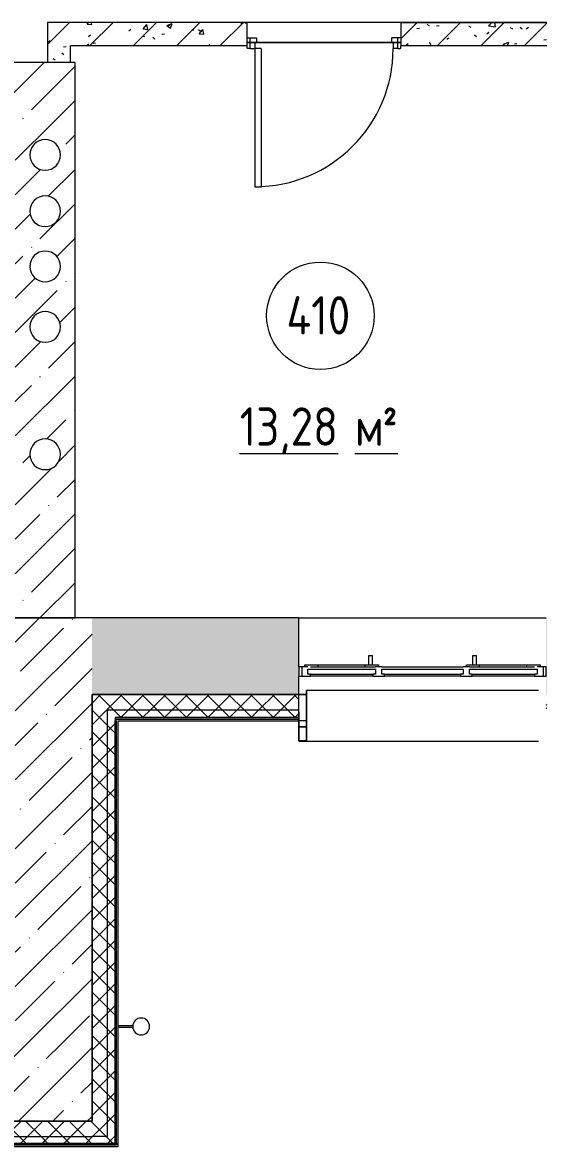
# Model space of a CAD drawing. Header units: millimetres. Extents: x -515342 to 330399, y -224905 to 507333.
# Drawn here: x -358579 to -355221, y 375364 to 382689 of the extents above; entities that cross this region are included whole.
import ezdxf

# ---------------------------------------------------------------- set-up
doc = ezdxf.new("R2010")
doc.units = ezdxf.units.MM
doc.linetypes.add('ASVP_Невидимые', pattern=[5, 3, -2])
doc.layers.get('0').update_dxf_attribs({"lineweight": 0})
for name, color, linetype, lineweight in [('_ Окна', 7, 'Continuous', 0), ('Витраж', 7, 'Continuous', 0), ('Двери', 7, 'Continuous', 0), ('Марки помещений', 7, 'Continuous', 0), ('Обобщенные модели', 7, 'Continuous', 0), ('Окна', 7, 'Continuous', 0), ('Перекрытие', 7, 'Continuous', 0), ('Стены внутренние', 7, 'Continuous', 0), ('Стены наружные', 7, 'Continuous', 0), ('Стены несущие', 7, 'Continuous', 0), ('Стены отделка', 7, 'Continuous', 0), ('Стены перегородки', 7, 'Continuous', 0), ('Стены штриховка', 7, 'Continuous', 0)]:
    doc.layers.add(name, color=color, linetype=linetype, lineweight=lineweight)
doc.styles.add('GOST Common_1', font='', dxfattribs={"width": 0.9, "height": 250})
doc.styles.add('GOST Common_2', font='', dxfattribs={"width": 0.9, "height": 250})
doc.styles.get('GOST Common_1').set_extended_font_data('GOST Common')
doc.styles.get('GOST Common_2').set_extended_font_data('GOST Common')
pattern_1 = [(45, (0, 0), (-224.5064, 224.5064), []), (45, (224.5, 0), (-224.5064, 224.5064), [396.875, -79.375, 3.353, -76.022])]
pattern_2 = [(45, (0, 0), (-70.71068, 70.71068), []), (135, (0, 0), (-70.71068, -70.71068), [])]
pattern_3 = [(45, (-374461.9, 375834.5), (-224.5064, 224.5064), []), (45, (-374237.38, 375834.5), (-224.5064, 224.5064), [396.875, -79.375, 3.353, -76.022])]
pattern_4 = [(45, (-374461.89, 375834.49), (-141.4214, 141.4214), [])]
pattern_5 = [(50, (-374461.9, 375834.5), (364.368, -31.8783), [38.1, -419.1]), (355, (-374461.9, 375834.5), (-70.486, 382.113), [30.48, -335.28]), (100.451, (-374431.53, 375831.83), (293.885, 350.2334), [32.38, -356.18]), (46.184, (-374461.9, 375936.1), (542.158, -84.086), [57.15, -628.65]), (96.636, (-374416.7, 375929.1), (474.805, 494.855), [48.57, -534.27]), (351.184, (-374461.9, 375936.1), (474.81, 494.85), [45.72, -502.92]), (21, (-374411.1, 375910.7), (303.2285, -204.5305), [38.1, -419.1]), (326, (-374411.1, 375910.7), (123.604, 368.376), [30.48, -335.28]), (71.451, (-374385.82, 375893.64), (426.834, 163.843), [32.38, -356.18]), (37.5, (-374461.89, 375834.49), (6.17665, 169.11015), [16.764, -314.452, 16.764, -323.596, -336.55]), (37.5, (-374461.89, 375834.49), (6.17665, 169.11015), [-671.576, 16.764, -319.786]), (7.5, (-374461.89, 375834.49), (133.6389, 200.3615), [16.764, -177.292, 16.764, -306.832, -128.27]), (7.5, (-374461.89, 375834.49), (133.6389, 200.3615), [-517.652, 16.764, -111.506]), (327.5, (-374575.17, 375834.49), (271.1818, -11.4584), [16.764, -110.236, 16.764, -379.476, -525.78]), (327.5, (-374575.17, 375834.49), (271.1818, -11.4584), [-523.24, 16.764, -509.016]), (317.5, (-374625.97, 375834.5), (296.2585, 50.8528), [16.764, -148.336, 16.764, -246.38, -373.38]), (317.5, (-374625.97, 375834.5), (296.2585, 50.8528), [-428.244, 16.764, -356.616])]

# ---------------------------------------------------------------- blocks, each defined once
blk = doc.blocks.new('Окно_ПВХ_3Створки_1Фрамуга-верх - АР_Окно_ОП_1820_h_х1570_3ст2фр-в-9695280-О_АР_П_4__10_050_План 4 этажа')
at = {"layer": '_ Окна'}
for p, q in [((-729, 130), (-805, 130)), ((-805, 130), (-805, 70)), ((-785, 70), (-785, 130)), ((-747, 84), (-747, 116)), ((-747, 116), (-729, 116)), ((-305, 84), (-747, 84)), ((-729, 116), (-729, 130)), ((-323, 116), (-729, 116)), ((-247, 130), (-323, 130)), ((-323, 130), (-323, 116)), ((-323, 116), (-305, 116)), ((-305, 116), (-305, 84)), ((-265, 84), (-265, 116)), ((-265, 116), (-247, 116)), ((265, 84), (-265, 84)), ((-247, 116), (-247, 130)), ((247, 116), (-247, 116)), ((323, 130), (247, 130)), ((247, 130), (247, 116)), ((247, 116), (265, 116)), ((265, 116), (265, 84)), ((305, 84), (305, 116)), ((305, 116), (323, 116)), ((747, 84), (305, 84)), ((323, 116), (323, 130)), ((729, 116), (323, 116)), ((729, 130), (729, 116)), ((805, 130), (729, 130)), ((729, 116), (747, 116)), ((747, 116), (747, 84)), ((785, 70), (785, 130)), ((805, 70), (805, 130)), ((-805, 70), (-747, 70)), ((-765, 56), (-765, 70)), ((-680, 56), (-765, 56)), ((-680, 70), (-680, 56)), ((-372, 70), (-372, 56)), ((-287, 56), (-372, 56)), ((-305, 70), (-265, 70)), ((-287, 70), (-287, 56)), ((265, 70), (305, 70)), ((287, 56), (287, 70)), ((372, 56), (287, 56)), ((372, 70), (372, 56)), ((680, 70), (680, 56)), ((765, 56), (680, 56)), ((747, 70), (805, 70)), ((765, 70), (765, 56))]:
    blk.add_line(p, q, dxfattribs=at)
at = {"layer": 'Окна'}
for p, q in [((-729, 130), (-323, 130)), ((-247, 130), (247, 130)), ((323, 130), (729, 130)), ((-305, 70), (-729, 70)), ((-372, 56), (-680, 56)), ((-348.5, -4), (-348.5, 56)), ((-328.5, 56), (-328.5, -4)), ((265, 70), (-265, 70)), ((729, 70), (305, 70)), ((328.5, -4), (328.5, 56)), ((348.5, 56), (348.5, -4)), ((680, 56), (372, 56)), ((-328.5, -4), (-348.5, -4)), ((348.5, -4), (328.5, -4))]:
    blk.add_line(p, q, dxfattribs=at)
blk = doc.blocks.new('Прямоугольный импост - АР_Откос_Металлический_50х330 Белый Правый-9899489-О_АР_П_4__10_050_План 4 этажа')
at = {"layer": 'Витраж'}
for p, q in [((-49, -39), (-1, -39)), ((-1, -40), (-49, -40))]:
    blk.add_line(p, q, dxfattribs=at)
blk = doc.blocks.new('Прямоугольный импост - АР_Откос_Металлический_50х330 Белый Левый-9898756-О_АР_П_4__10_050_План 4 этажа')
at = {"layer": 'Витраж'}
for p, q in [((34436.9, 2502.5), (32926.9, 2502.5)), ((32926.9, 2172.5), (34436.9, 2172.5))]:
    blk.add_line(p, q, dxfattribs=at)
blk = doc.blocks.new('Прямоугольный импост - АР_Откос_Металлический_50х330 Белый Правый-V9-О_АР_П_4__10_050_План 4 этажа')
at = {"layer": 'Витраж', "lineweight": 18}
for p, q in [((-50, -40), (-50, 290)), ((-50, 290), (-49, 290)), ((-49, 290), (-49, -39)), ((-1, -39), (-1, 150)), ((-1, 150), (0, 150)), ((0, 150), (0, -40)), ((0, -40), (-50, -40)), ((-49, -39), (-1, -39))]:
    blk.add_line(p, q, dxfattribs=at)
blk = doc.blocks.new('Влж_Водосточная труба_Хомут - Хомут-9745428-О_АР_П_4__10_050_План 4 этажа')
at = {"layer": 'Обобщенные модели'}
for p, q in [((16600.2, 317.5), (16505, 317.5)), ((16505, 307.5), (16505, 317.5)), ((16505, 307.5), (16600.2, 307.5))]:
    blk.add_line(p, q, dxfattribs=at)
for start, end in [(90, 270), (270, 90)]:
    blk.add_arc((16655, 312.5), 55, start, end, dxfattribs=at)
blk.add_open_spline([(16600.2, 317.5), (16600.2, 317.5), (16600.2, 317.4), (16600.2, 317.2), (16600.2, 316.8), (16600.1, 316.4), (16600.1, 315.7), (16600.1, 315), (16600, 314.2), (16600, 313.3), (16600, 312.5), (16600, 311.7), (16600, 311), (16600, 310.2), (16600.1, 309.3), (16600.1, 308.5), (16600.2, 307.7), (16600.2, 307.5), (16600.2, 307.5)], degree=3, knots=[0, 0, 0, 0, 0.055556, 0.111111, 0.166667, 0.222222, 0.277778, 0.333333, 0.388889, 0.444444, 0.513889, 0.548611, 0.583333, 0.652778, 0.722222, 0.791667, 0.861111, 1, 1, 1, 1], dxfattribs=at)
blk = doc.blocks.new('СД_Люблино_Фасады_rvt-1-О_АР_П_4__10_050_План 4 этажа')
at = {"layer": 'Стены внутренние'}
h = blk.add_hatch(dxfattribs=at)
h.set_pattern_fill('FP_1', color=256, style=0, pattern_type=2)
h.set_pattern_definition(pattern_1)
h.paths.add_polyline_path([(16335, 195), (16335, 2975), (15835, 2975), (15835, 195), (16273.1, 195)])
h = blk.add_hatch(dxfattribs=at)
h.set_pattern_fill('FP_1', color=256, style=0, pattern_type=2)
h.set_pattern_definition(pattern_1)
h.paths.add_polyline_path([(85325, 2475), (85325, 2975), (84034.6, 2975), (84034.6, 2475), (84733.5, 2475)])
h.paths.add_polyline_path([(82424.6, 2475), (82424.6, 2975), (80024.6, 2975), (80024.6, 2475), (82179, 2475)])
h.paths.add_polyline_path([(77581, 2475), (77614.6, 2475), (77614.6, 2975), (76428.8, 2975), (76428.8, 2475), (76559.2, 2475)])
h.paths.add_polyline_path([(74004.7, 2475), (74018.8, 2475), (74018.8, 2975), (71654.3, 2975), (71654.3, 2475), (73493.8, 2475)])
h.paths.add_polyline_path([(69917.5, 2475), (70044.3, 2475), (70044.3, 2975), (68833.2, 2975), (68833.2, 2475), (69406.6, 2475)])
h.paths.add_polyline_path([(67223.2, 2475), (67223.2, 2975), (66055, 2975), (66055, 2475), (66852.1, 2475)])
h.paths.add_polyline_path([(64445, 2475), (64445, 2975), (63279.5, 2975), (63279.5, 2475), (64297.6, 2475)])
h.paths.add_polyline_path([(61669.5, 2475), (61669.5, 2975), (59270, 2975), (59270, 2475), (61232.2, 2475)])
h.paths.add_polyline_path([(56860, 2475), (56860, 2975), (55705, 2975), (55705, 2475), (56634.1, 2475)])
h.paths.add_polyline_path([(53295, 2475), (53295, 2975), (52107.5, 2975), (52107.5, 2475), (53057.8, 2475)])
h.paths.add_polyline_path([(49481.5, 2475), (49697.5, 2475), (49697.5, 2975), (48505, 2975), (48505, 2475), (48970.6, 2475)])
h.paths.add_polyline_path([(46095, 2475), (46095, 2975), (44880, 2975), (44880, 2475), (45905.2, 2475)])
h.paths.add_polyline_path([(42329, 2475), (42470, 2475), (42470, 2975), (40100.1, 2975), (40100.1, 2475), (41818.1, 2475)])
h.paths.add_polyline_path([(38241.8, 2475), (38490.1, 2475), (38490.1, 2975), (37284.2, 2975), (37284.2, 2475), (37730.9, 2475)])
h.paths.add_polyline_path([(35674.2, 2475), (35674.2, 2975), (34486.9, 2975), (34486.9, 2475), (35177, 2475)])
h.paths.add_polyline_path([(32876.9, 2475), (32876.9, 2975), (31722.6, 2975), (31722.6, 2475), (32621.9, 2475)])
h.paths.add_polyline_path([(30067.4, 2475), (30112.6, 2475), (30112.6, 2975), (27685.9, 2975), (27685.9, 2475), (29556.5, 2475)])
h.paths.add_polyline_path([(25275.9, 2475), (25275.9, 2975), (24073.4, 2975), (24073.4, 2475), (24958.4, 2475)])
h.paths.add_polyline_path([(21382.1, 2475), (21663.4, 2475), (21663.4, 2975), (19290.9, 2975), (19290.9, 2475), (19338.5, 2475)])
h.paths.add_polyline_path([(17680.9, 2475), (17680.9, 2975), (16335, 2975), (16335, 2475), (17294.9, 2475)])
h = blk.add_hatch(dxfattribs=at)
h.set_pattern_fill('FP_1', color=256, style=0, pattern_type=2)
h.set_pattern_definition(pattern_1)
h.paths.add_polyline_path([(16335, -305), (16335, 195), (15280, 195), (15280, -305)])
h.paths.add_polyline_path([(13670, -305), (13670, 195), (11270.9, 195), (11270.9, -305), (13207.7, -305)])
h.paths.add_polyline_path([(9660.9, -305), (9660.9, 195), (8440.9, 195), (8440.9, -305), (9631.5, -305)])
h.paths.add_polyline_path([(6566.1, -305), (6830.9, -305), (6830.9, 195), (5635.6, 195), (5635.6, -305), (6055.2, -305)])
h.paths.add_polyline_path([(4011.6, -305), (4025.6, -305), (4025.6, 195), (195, 195), (195, -305), (2989.8, -305)])
at = {"layer": 'Стены наружные'}
h = blk.add_hatch(dxfattribs=at)
h.set_pattern_fill('FP_2', color=256, style=0, pattern_type=2)
h.set_pattern_definition(pattern_2)
h.paths.add_polyline_path([(41405, 2375), (41405, 2475), (40100.1, 2475), (40100.1, 2375), (40796.3, 2375)])
h.paths.add_polyline_path([(38490.1, 2375), (38490.1, 2475), (37284.2, 2475), (37284.2, 2375), (38241.8, 2375)])
h.paths.add_polyline_path([(35674.2, 2375), (35674.2, 2475), (34486.9, 2475), (34486.9, 2375), (34665.5, 2375)])
h.paths.add_polyline_path([(32621.9, 2375), (32876.9, 2375), (32876.9, 2475), (31672.6, 2475), (31672.6, 2375), (32111, 2375)])
h.paths.add_polyline_path([(30067.4, 2375), (30162.6, 2375), (30162.6, 2475), (27685.9, 2475), (27685.9, 2375), (29556.5, 2375)])
h.paths.add_polyline_path([(25275.9, 2375), (25275.9, 2475), (24073.4, 2475), (24073.4, 2375), (24958.4, 2375)])
h.paths.add_polyline_path([(21663.4, 2375), (21663.4, 2475), (19290.9, 2475), (19290.9, 2375), (21382.1, 2375)])
h.paths.add_polyline_path([(17680.9, 2375), (17680.9, 2475), (16335, 2475), (16335, 2375), (17294.9, 2375)])
h = blk.add_hatch(dxfattribs=at)
h.set_pattern_fill('FP_2', color=256, style=0, pattern_type=2)
h.set_pattern_definition(pattern_2)
h.paths.add_polyline_path([(16435, -405), (16435, 2375), (16335, 2375), (16335, -405)])
h = blk.add_hatch(dxfattribs=at)
h.set_pattern_fill('FP_2', color=256, style=0, pattern_type=2)
h.set_pattern_definition(pattern_2)
h.paths.add_polyline_path([(41405, 2325), (41405, 2375), (40100.1, 2375), (40100.1, 2325), (41385, 2325)])
h.paths.add_polyline_path([(38490.1, 2325), (38490.1, 2375), (37284.2, 2375), (37284.2, 2325), (38241.8, 2325)])
h.paths.add_polyline_path([(35674.2, 2325), (35674.2, 2375), (34486.9, 2375), (34486.9, 2325), (34665.5, 2325)])
h.paths.add_polyline_path([(32621.9, 2325), (32876.9, 2325), (32876.9, 2375), (31672.6, 2375), (31672.6, 2325), (32111, 2325)])
h.paths.add_polyline_path([(30162.6, 2325), (30162.6, 2375), (27685.9, 2375), (27685.9, 2325), (30067.4, 2325)])
h.paths.add_polyline_path([(25275.9, 2325), (25275.9, 2375), (24073.4, 2375), (24073.4, 2325), (24958.4, 2325)])
h.paths.add_polyline_path([(21663.4, 2325), (21663.4, 2375), (19290.9, 2375), (19290.9, 2325), (21382.1, 2325)])
h.paths.add_polyline_path([(17680.9, 2325), (17680.9, 2375), (16435, 2375), (16435, 2325), (17294.9, 2325)])
h = blk.add_hatch(dxfattribs=at)
h.set_pattern_fill('FP_2', color=256, style=0, pattern_type=2)
h.set_pattern_definition(pattern_2)
h.paths.add_polyline_path([(16435, -455), (16485, -455), (16485, 2325), (16435, 2325), (16435, -405)])
h = blk.add_hatch(dxfattribs=at)
h.set_pattern_fill('FP_2', color=256, style=0, pattern_type=2)
h.set_pattern_definition(pattern_2)
h.paths.add_polyline_path([(16335, -405), (16335, -305), (15280, -305), (15280, -405)])
h.paths.add_polyline_path([(13670, -405), (13670, -305), (11270.9, -305), (11270.9, -405), (13207.7, -405)])
h.paths.add_polyline_path([(9631.5, -405), (9660.9, -405), (9660.9, -305), (8440.9, -305), (8440.9, -405), (9120.6, -405)])
h.paths.add_polyline_path([(6830.9, -405), (6830.9, -305), (5635.6, -305), (5635.6, -405), (6566.1, -405)])
h.paths.add_polyline_path([(4025.6, -405), (4025.6, -305), (-305, -305), (-305, -405), (4011.6, -405)])
h = blk.add_hatch(dxfattribs=at)
h.set_pattern_fill('FP_2', color=256, style=0, pattern_type=2)
h.set_pattern_definition(pattern_2)
h.paths.add_polyline_path([(16435, -455), (16435, -405), (15280, -405), (15280, -450), (16335, -450), (16335, -455)])
h.paths.add_polyline_path([(-305, -455), (-305, -450), (4025.6, -450), (4025.6, -405), (-405, -405), (-405, -455)])
h.paths.add_polyline_path([(13207.7, -450), (13670, -450), (13670, -405), (11270.9, -405), (11270.9, -450), (12186, -450)])
h.paths.add_polyline_path([(9631.5, -450), (9660.9, -450), (9660.9, -405), (8440.9, -405), (8440.9, -450), (9120.6, -450)])
h.paths.add_polyline_path([(6830.9, -450), (6830.9, -405), (5635.6, -405), (5635.6, -450), (6566.1, -450)])
at = {"layer": 'Стены внутренние'}
for p, q in [((17680.9, 2975), (19290.9, 2975)), ((17729.9, 2475), (17680.9, 2475)), ((17729.9, 2304.9), (17681.9, 2304.9))]:
    blk.add_line(p, q, dxfattribs=at)
at = {"layer": 'Стены наружные'}
blk.add_line((17680.9, 2475), (17729.9, 2475), dxfattribs=at)
at = {"layer": 'Стены несущие'}
for p, q in [((16335, 2975), (15835, 2975)), ((17680.9, 2975), (16335, 2975)), ((17680.9, 2655), (17680.9, 2975)), ((17680.9, 2475), (17680.9, 2595)), ((16335, 195), (16335, 2475)), ((16335, 2475), (17680.9, 2475)), ((16335, -305), (16335, 195)), ((15280, -305), (16335, -305)), ((16335, -305), (15280, -305))]:
    blk.add_line(p, q, dxfattribs=at)
at = {"layer": 'Стены отделка', "lineweight": 9}
for p, q in [((17680.9, 2475), (16335, 2475)), ((16335, 2475), (16335, 2375)), ((17680.9, 2375), (17680.9, 2475)), ((16335, 2375), (16335, 2325)), ((17680.9, 2325), (17680.9, 2375)), ((16335, 2325), (16335, -305)), ((16485, -455), (16485, 2304.9)), ((16485, 2304.9), (16485, -450)), ((16505, 317.3), (16505, 2304.9)), ((16505, 2304.9), (17680.9, 2304.9)), ((17680.9, 2314.9), (17680.9, 2324.9)), ((17680.9, 2304.9), (17680.9, 2314.9)), ((16505, -450), (16505, 307.7)), ((15280, -470), (16505, -470)), ((16335, -450), (16335, -455)), ((16485, -450), (16335, -450)), ((16335, -455), (16435, -455)), ((16435, -455), (16485, -455)), ((16505, -460), (16505, -450)), ((16505, -470), (16505, -460))]:
    blk.add_line(p, q, dxfattribs=at)
at = {"layer": 'Стены штриховка'}
for p, q in [((16435, 2375), (17680.9, 2375)), ((16435, 2325), (16435, 2375)), ((16435, -405), (16435, 2325)), ((16485, 2325), (17680.9, 2325)), ((17680.9, 2324.9), (16485, 2324.9)), ((16485, 2324.9), (16485, 2314.9)), ((16485, 2314.9), (17680.9, 2314.9)), ((16485, 2314.9), (16485, 2304.9)), ((16495, 2304.9), (16485, 2304.9)), ((16495, -450), (16495, 2304.9)), ((15280, -405), (16335, -405)), ((16435, -405), (16335, -405)), ((15280, -450), (16335, -450)), ((16335, -450), (15280, -450)), ((15280, -460), (16495, -460)), ((16495, -450), (16495, -460))]:
    blk.add_line(p, q, dxfattribs=at)
at = {"layer": 'Витраж', "lineweight": 9, "extrusion": (0, 0, -1)}
for name, p in [('Прямоугольный импост - АР_Откос_Металлический_50х330 Белый Правый-V9-О_АР_П_4__10_050_План 4 этажа', (-17680.9, 2212.5)), ('Прямоугольный импост - АР_Откос_Металлический_50х330 Белый Правый-9899489-О_АР_П_4__10_050_План 4 этажа', (-17680.9, 2305))]:
    blk.add_blockref(name, p, dxfattribs=at)
at = {"layer": 'Витраж', "lineweight": 9}
blk.add_blockref('Прямоугольный импост - АР_Откос_Металлический_50х330 Белый Левый-9898756-О_АР_П_4__10_050_План 4 этажа', (-15196, 0), dxfattribs=at)
at = {"layer": 'Обобщенные модели', "lineweight": 9}
blk.add_blockref('Влж_Водосточная труба_Хомут - Хомут-9745428-О_АР_П_4__10_050_План 4 этажа', (0, 0), dxfattribs=at)
at = {"layer": 'Окна', "lineweight": 9, "rotation": 180}
blk.add_blockref('Окно_ПВХ_3Створки_1Фрамуга-верх - АР_Окно_ОП_1820_h_х1570_3ст2фр-в-9695280-О_АР_П_4__10_050_План 4 этажа', (18485.9, 2725), dxfattribs=at)
blk = doc.blocks.new('Дверь_Деревянная_1 полотно - АР_Дверь_Межкомнатная_900х2000h_полотно__Г_Л-9146195-О_АР_П_4__10_050_План 4 этажа')
at = {"layer": 'Двери', "lineweight": 18}
for p, q in [((450, 995), (410, 995)), ((410, 95), (410, 995)), ((450, 95), (450, 995)), ((-480, 95), (-450, 95)), ((-480, 95), (-480, 25)), ((-450, 55), (-450, 95)), ((410, 95), (450, 95)), ((480, 95), (450, 95)), ((450, 55), (450, 95)), ((480, 95), (480, 25)), ((-480, 25), (-440, 25)), ((-450, 55), (-440, 55)), ((-440, 25), (-440, 55)), ((450, 55), (440, 55)), ((440, 25), (440, 55)), ((480, 25), (440, 25))]:
    blk.add_line(p, q, dxfattribs=at)
at = {"layer": 'Двери', "linetype": 'ASVP_Невидимые', "lineweight": 18}
for p, q in [((-500, 95), (-500, 75)), ((-480, 95), (-500, 95)), ((480, 95), (500, 95)), ((500, 95), (500, 75)), ((-500, 25), (-480, 25)), ((500, 25), (480, 25))]:
    blk.add_line(p, q, dxfattribs=at)
at = {"layer": 'Двери', "lineweight": 18}
blk.add_arc((450, 95), 900, 90, 180, dxfattribs=at)
blk = doc.blocks.new('ASVP_Марка_Помещение_ДваЗначения - Номер Площадь-685795-О_АР_П_4__10_050_План 4 этажа')
at = {"layer": 'Марки помещений'}
blk.add_circle((0, 0), 3.5, dxfattribs=at)

msp = doc.modelspace()

# ---------------------------------------------------------------- hatches: boundary and pattern name
at = {"layer": 'Стены внутренние'}
h = msp.add_hatch(dxfattribs=at)
h.set_pattern_fill('FP_3', color=256, style=0, pattern_type=2)
h.set_pattern_definition(pattern_4)
h.paths.add_polyline_path([(-358266.8897, 382429.4886), (-358266.8897, 382689.4286), (-358416.8897, 382689.4286), (-358416.8897, 382429.4886)])
h = msp.add_hatch(dxfattribs=at)
h.set_pattern_fill('FP_4', color=256, style=0, pattern_type=2)
h.set_pattern_definition(pattern_5)
h.paths.add_polyline_path([(-358266.8897, 382429.4886), (-358266.8897, 382689.4286), (-358416.8897, 382689.4286), (-358416.8897, 382429.4886)])
h = msp.add_hatch(dxfattribs=at)
h.set_pattern_fill('FP_3', color=256, style=0, pattern_type=2)
h.set_pattern_definition(pattern_4)
h.paths.add_polyline_path([(-358188.7513, 382539.4286), (-357116.8897, 382539.4286), (-357116.8897, 382689.4286), (-358266.8897, 382689.4286), (-358266.8897, 382539.4286)])
h.paths.add_polyline_path([(-356116.8897, 382539.4286), (-355116.8897, 382539.4286), (-355116.8897, 382689.4286), (-356116.8897, 382689.4286)])
h = msp.add_hatch(dxfattribs=at)
h.set_pattern_fill('FP_4', color=256, style=0, pattern_type=2)
h.set_pattern_definition(pattern_5)
h.paths.add_polyline_path([(-358188.7513, 382539.4286), (-357116.8897, 382539.4286), (-357116.8897, 382689.4286), (-358266.8897, 382689.4286), (-358266.8897, 382539.4286)])
h.paths.add_polyline_path([(-356116.8897, 382539.4286), (-355116.8897, 382539.4286), (-355116.8897, 382689.4286), (-356116.8897, 382689.4286)])
h = msp.add_hatch(dxfattribs=at)
h.set_pattern_fill('FP_1', color=256, style=0, pattern_type=2)
h.set_pattern_definition(pattern_3)
h.paths.add_polyline_path([(-358699.6497, 382039.4886), (-358236.8897, 382039.4886), (-358236.8897, 382429.4886), (-359121.8897, 382429.4886), (-359121.8897, 382039.4886)])
h = msp.add_hatch(dxfattribs=at)
h.set_pattern_fill('FP_1', color=256, style=0, pattern_type=2)
h.set_pattern_definition(pattern_3)
h.paths.add_polyline_path([(-358236.8897, 378809.4886), (-358236.8897, 382039.4886), (-358626.8897, 382039.4886), (-358626.8897, 378809.4886)])
h.paths.add_polyline_path([(-358414.5249, 379776.8514), (-358449.2545, 379776.8514), (-358481.8897, 379788.7296), (-358508.4942, 379811.0534), (-358525.859, 379841.1301), (-358531.8897, 379875.3322), (-358525.859, 379909.5342), (-358508.4942, 379939.6109), (-358481.8897, 379961.9347), (-358449.2545, 379973.8129), (-358414.5249, 379973.8129), (-358381.8897, 379961.9347), (-358355.2853, 379939.6109), (-358337.9205, 379909.5342), (-358331.8897, 379875.3322), (-358337.9205, 379841.1301), (-358355.2853, 379811.0534), (-358381.8897, 379788.7296)])
h.paths.add_polyline_path([(-358449.2545, 380606.8514), (-358481.8897, 380618.7296), (-358508.4942, 380641.0534), (-358525.859, 380671.1301), (-358531.8897, 380705.3322), (-358525.859, 380739.5342), (-358508.4942, 380769.6109), (-358481.8897, 380791.9347), (-358449.2545, 380803.8129), (-358414.5249, 380803.8129), (-358381.8897, 380791.9347), (-358355.2853, 380769.6109), (-358337.9205, 380739.5342), (-358331.8897, 380705.3322), (-358337.9205, 380671.1301), (-358355.2853, 380641.0534), (-358381.8897, 380618.7296), (-358414.5249, 380606.8514), (-358444.2005, 380606.8514)])
h.paths.add_polyline_path([(-358414.5249, 381001.0078), (-358449.2545, 381001.0078), (-358481.8897, 381012.886), (-358508.4942, 381035.2098), (-358525.859, 381065.2865), (-358531.8897, 381099.4886), (-358525.859, 381133.6906), (-358508.4942, 381163.7673), (-358481.8897, 381186.0911), (-358449.2545, 381197.9693), (-358414.5249, 381197.9693), (-358381.8897, 381186.0911), (-358355.2853, 381163.7673), (-358337.9205, 381133.6906), (-358331.8897, 381099.4886), (-358337.9205, 381065.2865), (-358355.2853, 381035.2098), (-358381.8897, 381012.886)])
h.paths.add_polyline_path([(-358449.2545, 381361.0078), (-358481.8897, 381372.886), (-358508.4942, 381395.2098), (-358525.859, 381425.2865), (-358531.8897, 381459.4886), (-358525.859, 381493.6906), (-358508.4942, 381523.7673), (-358481.8897, 381546.0911), (-358449.2545, 381557.9693), (-358414.5249, 381557.9693), (-358381.8897, 381546.0911), (-358355.2853, 381523.7673), (-358337.9205, 381493.6906), (-358331.8897, 381459.4886), (-358337.9205, 381425.2865), (-358355.2853, 381395.2098), (-358381.8897, 381372.886), (-358414.5249, 381361.0078)])
h.paths.add_polyline_path([(-358449.2545, 381727.8369), (-358481.8897, 381739.7151), (-358508.4942, 381762.0389), (-358525.859, 381792.1156), (-358531.8897, 381826.3176), (-358525.859, 381860.5197), (-358508.4942, 381890.5964), (-358481.8897, 381912.9202), (-358449.2545, 381924.7984), (-358414.5249, 381924.7984), (-358381.8897, 381912.9202), (-358355.2853, 381890.5964), (-358337.9205, 381860.5197), (-358331.8897, 381826.3176), (-358337.9205, 381792.1156), (-358355.2853, 381762.0389), (-358381.8897, 381739.7151), (-358414.5249, 381727.8369)])

# ---------------------------------------------------------------- linework, layer by layer
at = {"layer": 'Перекрытие'}
for p, q in [((-356116.8897, 382689.4286), (-357116.8897, 382689.4286)), ((-356116.8897, 382689.4886), (-355116.8897, 382689.4886)), ((-357116.8897, 382559.4886), (-356116.8897, 382559.4886)), ((-356116.8897, 382559.4286), (-357116.8897, 382559.4286))]:
    msp.add_line(p, q, dxfattribs=at)
at = {"layer": 'Стены несущие'}
for p, q in [((-358236.8897, 382429.4886), (-359121.8897, 382429.4886)), ((-358236.8897, 378809.4886), (-358236.8897, 382429.4886)), ((-358626.8897, 378809.4886), (-358236.8897, 378809.4886))]:
    msp.add_line(p, q, dxfattribs=at)
for centre, start, end in [((-358431.8897, 381826.3176), 0, 180), ((-358431.8897, 381826.3176), 180, 0), ((-358431.8897, 381459.4886), 0, 180), ((-358431.8897, 381459.4886), 180, 0), ((-358431.8897, 381099.4886), 0, 180), ((-358431.8897, 381099.4886), 180, 0), ((-358431.8897, 380705.3322), 0, 180), ((-358431.8897, 380705.3322), 180, 0), ((-358431.8897, 379875.3322), 0, 180), ((-358431.8897, 379875.3322), 180, 0)]:
    msp.add_arc(centre, 100, start, end, dxfattribs=at)
at = {"layer": 'Стены перегородки'}
for p, q in [((-357116.8897, 382689.4286), (-358416.8897, 382689.4286)), ((-358416.8897, 382689.4286), (-358416.8897, 382429.4886)), ((-357116.8897, 382539.4286), (-357116.8897, 382689.4286)), ((-355116.8897, 382689.4286), (-356116.8897, 382689.4286)), ((-356116.8897, 382689.4286), (-356116.8897, 382539.4286)), ((-358266.8897, 382539.4286), (-357116.8897, 382539.4286)), ((-358266.8897, 382429.4886), (-358266.8897, 382539.4286)), ((-356116.8897, 382539.4286), (-355116.8897, 382539.4286))]:
    msp.add_line(p, q, dxfattribs=at)

# ---------------------------------------------------------------- block references
msp.add_blockref('СД_Люблино_Фасады_rvt-1-О_АР_П_4__10_050_План 4 этажа', (-374461.8897, 375834.4886))
at = {"layer": 'Двери', "rotation": 180}
msp.add_blockref('Дверь_Деревянная_1 полотно - АР_Дверь_Межкомнатная_900х2000h_полотно__Г_Л-9146195-О_АР_П_4__10_050_План 4 этажа', (-356616.8897, 382614.4286), dxfattribs=at)
at = {"layer": 'Марки помещений', "xscale": 99.99999999999993, "yscale": 99.99999999999993, "zscale": 99.99999999999993}
msp.add_blockref('ASVP_Марка_Помещение_ДваЗначения - Номер Площадь-685795-О_АР_П_4__10_050_План 4 этажа', (-356640.6001, 380778.1742), dxfattribs=at)

# ---------------------------------------------------------------- texts
at = {"layer": 'Марки помещений', "char_height": 250, "attachment_point": 1}
for s, insert, width, style in [('410', (-356861.5573, 380905.8993), 548.35425, 'GOST Common_1'), ('\\L13,28 ', (-357166.1935, 380181.3688), 909.113625, 'GOST Common_1'), ('\\L\\fGOST Common|b0|i0|c238|p34|;\\W.9;\\L²', (-356237.506, 380181.3688), 165.949312, 'GOST Common_2'), ('\\L\\fGOST Common|b0|i0|c204|p34|;\\W.9;\\Lм', (-356416.0998, 380181.3688), 216.455625, 'GOST Common_1')]:
    msp.add_mtext(s, dxfattribs=dict(at, insert=insert, width=width, style=style))

doc.saveas('drawing.dxf')
